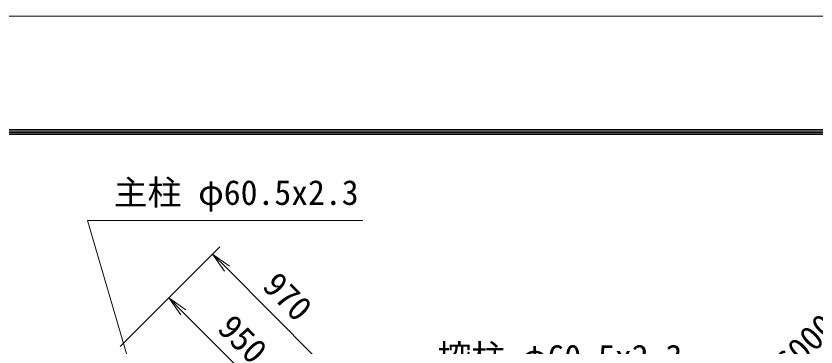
# Model space of a CAD drawing. Units: millimetres, scale not verified. Extents: x -21137 to 21137, y -15758 to 15759.
# Drawn here: x -14340 to -9680, y 136 to 2062 of the extents above; entities that cross this region are included whole.
import ezdxf
from ezdxf.enums import TextEntityAlignment as Align

# ---------------------------------------------------------------- set-up
doc = ezdxf.new("R2010")
doc.units = ezdxf.units.MM
doc.header["$LTSCALE"] = 60
for name, color, linetype, lineweight in [('0-0_D-TTL', 7, 'Continuous', 9), ('0-4_D-STR-DIM', 7, 'Continuous', 9), ('0-5_0', 7, 'Continuous', 9), ('0-9_D-STR-TXT', 7, 'Continuous', 9)]:
    doc.layers.add(name, color=color, linetype=linetype, lineweight=lineweight)
doc.styles.add('ＭＳ ゴシック', font='')
doc.styles.get('ＭＳ ゴシック').set_extended_font_data('MS Gothic')

# ---------------------------------------------------------------- blocks, each defined once
blk = doc.blocks.new('_Open')
at = {"layer": '0-5_0'}
blk.add_line((-60, 10), (0, 0), dxfattribs=at)
blk.add_lwpolyline([(-60, -10), (0, 0), (-60, 0)], dxfattribs=at)

msp = doc.modelspace()

# ---------------------------------------------------------------- linework, layer by layer
at = {"layer": '0-0_D-TTL', "color": 2}
msp.add_lwpolyline([(-21137.34, 2061.91), (4062.66, 2061.91), (4062.66, -15758.09), (-21137.34, -15758.09)], close=True, dxfattribs=at)
at = {"layer": '0-0_D-TTL'}
for points in [[(-20327.34, 1401.91), (3252.66, 1401.91), (3252.66, -15098.09), (-20327.34, -15098.09)], [(-20319.84, 1394.41), (3245.16, 1394.41), (3245.16, -15090.59), (-20319.84, -15090.59)], [(-20312.34, 1386.91), (3237.66, 1386.91), (3237.66, -15083.09), (-20312.34, -15083.09)], [(-20304.84, 1379.41), (3230.16, 1379.41), (3230.16, -15075.59), (-20304.84, -15075.59)], [(-20297.34, 1371.91), (3222.66, 1371.91), (3222.66, -15068.09), (-20297.34, -15068.09)]]:
    msp.add_lwpolyline(points, close=True, dxfattribs=at)
at = {"layer": '0-4_D-STR-DIM'}
for p, q in [((-13733.5, 139.19), (-13153.67, 719.02)), ((-13111.25, 591.74), (-12595.06, 75.55)), ((-13733.5, 139.19), (-13408.23, 464.46)), ((-13365.81, 337.18), (-12863.76, -164.87))]:
    msp.add_line(p, q, dxfattribs=at)
at = {"layer": '0-9_D-STR-TXT'}
msp.add_lwpolyline([(-12319.66, 871.48), (-13923.7, 871.48), (-13674.5, 23.7)], dxfattribs=at)

# ---------------------------------------------------------------- block references
at = {"layer": '0-4_D-STR-DIM', "xscale": 2, "yscale": 2, "rotation": 135}
for p in [(-13196.1, 676.59), (-13450.66, 422.03)]:
    msp.add_blockref('_Open', p, dxfattribs=at)

# ---------------------------------------------------------------- texts
at = {"layer": '0-4_D-STR-DIM', "style": 'ＭＳ ゴシック'}
for s, rotation, p in [('970', 315, (-12943.05, 452.17)), ('950', 315, (-13204.68, 204.68)), ('6000', 45, (-9799.29, -66.98))]:
    msp.add_text(s, height=144.3, rotation=rotation, dxfattribs=at).set_placement(p, align=Align.BOTTOM_LEFT)
at = {"layer": '0-9_D-STR-TXT', "style": 'ＭＳ ゴシック'}
for s, p in [('主柱 φ60.5x2.3', (-13770.93, 919.51)), ('控柱 φ60.5x2.3', (-11885.18, -37.88))]:
    msp.add_text(s, height=144.3, dxfattribs=at).set_placement(p, align=Align.BOTTOM_LEFT)

doc.saveas('drawing.dxf')
